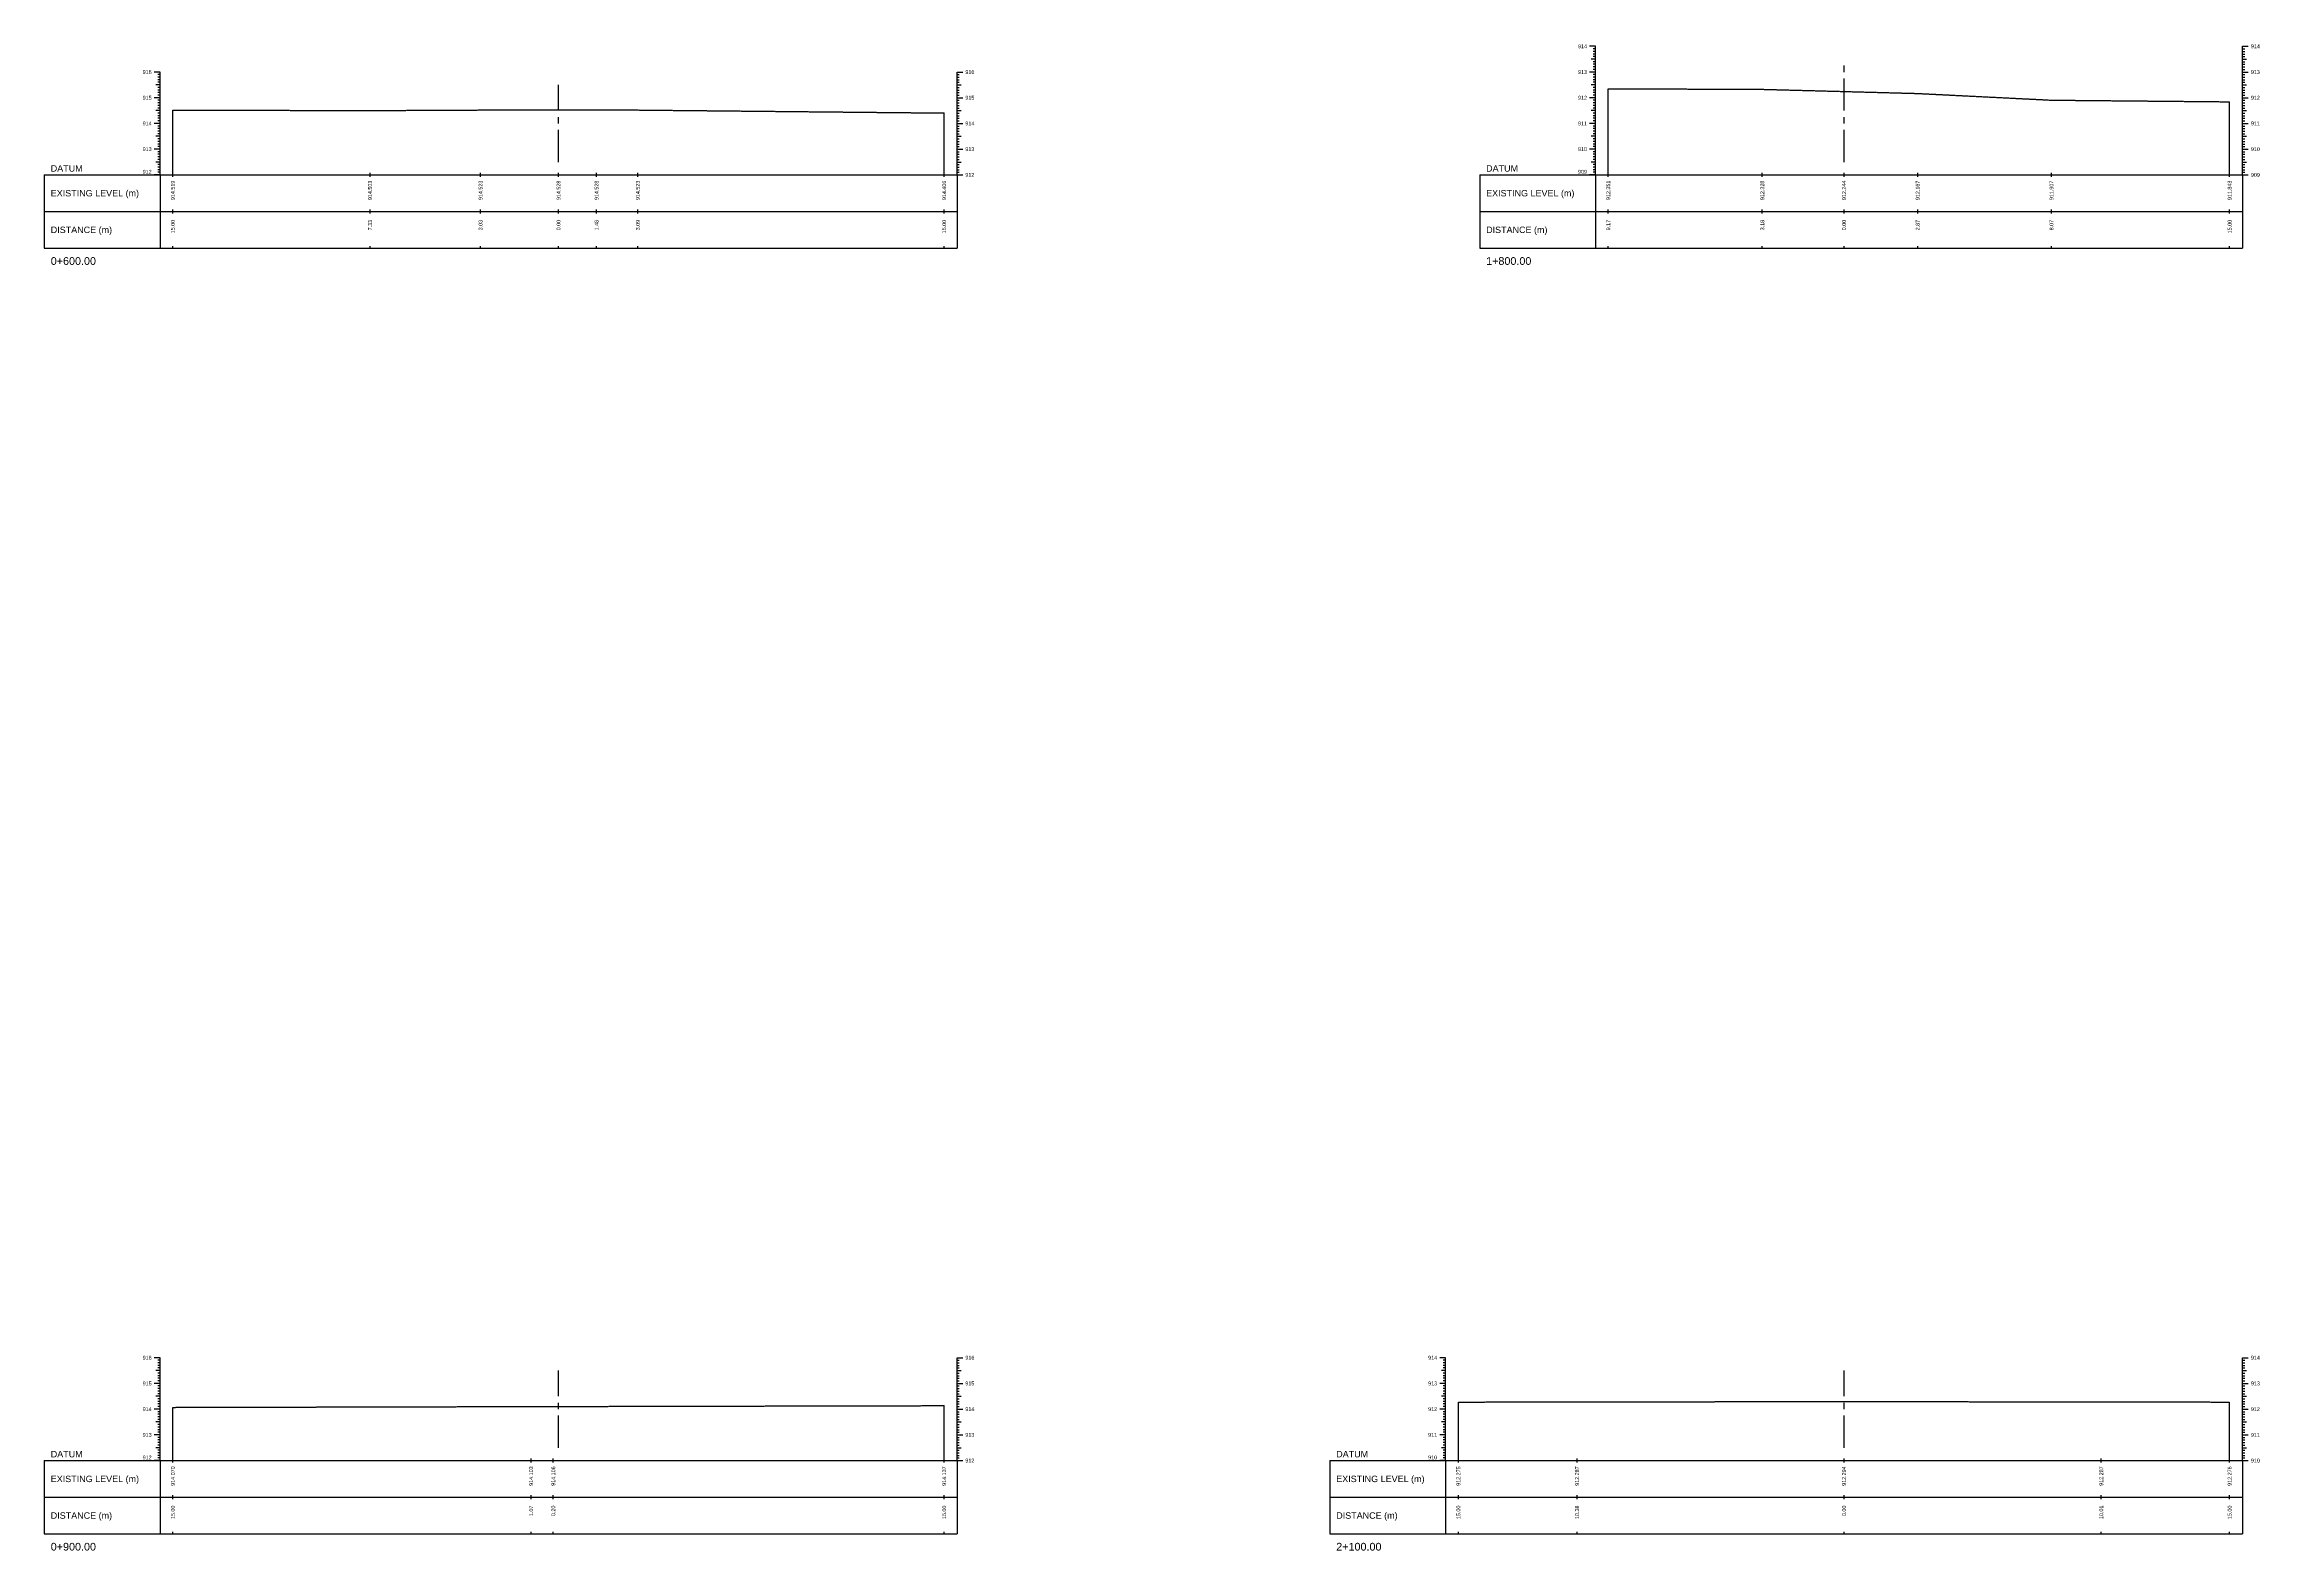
# Model space of a CAD drawing. Header units: millimetres. Extents: x 1478788 to 1486142, y 824439 to 831516.
# Drawn here: x 1483470 to 1484332, y 829940 to 830526 of the extents above; entities that cross this region are included whole.
import ezdxf
from ezdxf.enums import TextEntityAlignment as Align

# ---------------------------------------------------------------- set-up
doc = ezdxf.new("R2010")
doc.units = ezdxf.units.MM
doc.linetypes.add('CENTER', pattern=[2, 1.25, -0.25, 0.25, -0.25])
doc.linetypes.add('HIDDEN', pattern=[0.375, 0.25, -0.125])
for name, color, linetype in [('CL', 6, 'CENTER'), ('CS_Drawing', 7, 'Continuous'), ('GL', 3, 'HIDDEN')]:
    doc.layers.add(name, color=color, linetype=linetype)
doc.styles.get("Standard").update_dxf_attribs({"font": 'arial.ttf'})

msp = doc.modelspace()

# ---------------------------------------------------------------- linework, layer by layer
at = {"layer": 'CL', "ltscale": 10}
for p, q in [((1484170.16, 830480.52), (1484170.16, 830520.52)), ((1483670.16, 830480.52), (1483670.16, 830510.52)), ((1483670.16, 829980.52), (1483670.16, 830010.52)), ((1484170.16, 829980.52), (1484170.16, 830010.52))]:
    msp.add_line(p, q, dxfattribs=at)
at = {"layer": 'CS_Drawing'}
for p, q in [((1484073.46, 830525.52), (1484071.21, 830525.52)), ((1484073.46, 830525.52), (1484071.88, 830525.52)), ((1484073.46, 830520.52), (1484071.88, 830520.52)), ((1484073.46, 830525.52), (1484072.56, 830525.52)), ((1484073.46, 830524.52), (1484072.56, 830524.52)), ((1484073.46, 830523.52), (1484072.56, 830523.52)), ((1484073.46, 830522.52), (1484072.56, 830522.52)), ((1484073.46, 830521.52), (1484072.56, 830521.52)), ((1484073.46, 830520.52), (1484072.56, 830520.52)), ((1484073.46, 830519.52), (1484072.56, 830519.52)), ((1484073.46, 830518.52), (1484072.56, 830518.52)), ((1484073.46, 830517.52), (1484072.56, 830517.52)), ((1484073.46, 830475.52), (1484073.46, 830525.52)), ((1484325.16, 830525.52), (1484327.41, 830525.52)), ((1484325.16, 830525.52), (1484326.73, 830525.52)), ((1484325.16, 830525.52), (1484326.06, 830525.52)), ((1484325.16, 830475.52), (1484325.16, 830525.52)), ((1484325.16, 830524.52), (1484326.06, 830524.52)), ((1484325.16, 830523.52), (1484326.06, 830523.52)), ((1484325.16, 830522.52), (1484326.06, 830522.52)), ((1484325.16, 830521.52), (1484326.06, 830521.52)), ((1484325.16, 830520.52), (1484326.73, 830520.52)), ((1484325.16, 830520.52), (1484326.06, 830520.52)), ((1484325.16, 830519.52), (1484326.06, 830519.52)), ((1484325.16, 830518.52), (1484326.06, 830518.52)), ((1484325.16, 830517.52), (1484326.06, 830517.52)), ((1483515.16, 830515.52), (1483512.91, 830515.52)), ((1483515.16, 830515.52), (1483513.58, 830515.52)), ((1483515.16, 830510.52), (1483513.58, 830510.52)), ((1483515.16, 830514.52), (1483514.26, 830514.52)), ((1483515.16, 830513.52), (1483514.26, 830513.52)), ((1483515.16, 830512.52), (1483514.26, 830512.52)), ((1483515.16, 830511.52), (1483514.26, 830511.52)), ((1483515.16, 830510.52), (1483514.26, 830510.52)), ((1483515.16, 830509.52), (1483514.26, 830509.52)), ((1483515.16, 830475.52), (1483515.16, 830515.52)), ((1483825.16, 830515.52), (1483827.41, 830515.52)), ((1483825.16, 830515.52), (1483826.73, 830515.52)), ((1483825.16, 830475.52), (1483825.16, 830515.52)), ((1483825.16, 830514.52), (1483826.06, 830514.52)), ((1483825.16, 830513.52), (1483826.06, 830513.52)), ((1483825.16, 830512.52), (1483826.06, 830512.52)), ((1483825.16, 830511.52), (1483826.06, 830511.52)), ((1483825.16, 830510.52), (1483826.73, 830510.52)), ((1483825.16, 830510.52), (1483826.06, 830510.52)), ((1483825.16, 830509.52), (1483826.06, 830509.52)), ((1484073.46, 830515.52), (1484071.21, 830515.52)), ((1484073.46, 830515.52), (1484071.88, 830515.52)), ((1484073.46, 830510.52), (1484071.88, 830510.52)), ((1484073.46, 830516.52), (1484072.56, 830516.52)), ((1484073.46, 830515.52), (1484072.56, 830515.52)), ((1484073.46, 830514.52), (1484072.56, 830514.52)), ((1484073.46, 830513.52), (1484072.56, 830513.52)), ((1484073.46, 830512.52), (1484072.56, 830512.52)), ((1484073.46, 830511.52), (1484072.56, 830511.52)), ((1484073.46, 830510.52), (1484072.56, 830510.52)), ((1484073.46, 830509.52), (1484072.56, 830509.52)), ((1484078.46, 830475.52), (1484078.46, 830509.03)), ((1484325.16, 830516.52), (1484326.06, 830516.52)), ((1484325.16, 830515.52), (1484327.41, 830515.52)), ((1484325.16, 830515.52), (1484326.73, 830515.52)), ((1484325.16, 830515.52), (1484326.06, 830515.52)), ((1484325.16, 830514.52), (1484326.06, 830514.52)), ((1484325.16, 830513.52), (1484326.06, 830513.52)), ((1484325.16, 830512.52), (1484326.06, 830512.52)), ((1484325.16, 830511.52), (1484326.06, 830511.52)), ((1484325.16, 830510.52), (1484326.73, 830510.52)), ((1484325.16, 830510.52), (1484326.06, 830510.52)), ((1484325.16, 830509.52), (1484326.06, 830509.52)), ((1483515.16, 830505.52), (1483512.91, 830505.52)), ((1483515.16, 830505.52), (1483513.58, 830505.52)), ((1483515.16, 830500.52), (1483513.58, 830500.52)), ((1483515.16, 830508.52), (1483514.26, 830508.52)), ((1483515.16, 830507.52), (1483514.26, 830507.52)), ((1483515.16, 830506.52), (1483514.26, 830506.52)), ((1483515.16, 830505.52), (1483514.26, 830505.52)), ((1483515.16, 830504.52), (1483514.26, 830504.52)), ((1483515.16, 830503.52), (1483514.26, 830503.52)), ((1483515.16, 830502.52), (1483514.26, 830502.52)), ((1483515.16, 830501.52), (1483514.26, 830501.52)), ((1483515.16, 830500.52), (1483514.26, 830500.52)), ((1483520.16, 830475.52), (1483520.16, 830500.71)), ((1483825.16, 830508.52), (1483826.06, 830508.52)), ((1483825.16, 830507.52), (1483826.06, 830507.52)), ((1483825.16, 830506.52), (1483826.06, 830506.52)), ((1483825.16, 830505.52), (1483827.41, 830505.52)), ((1483825.16, 830505.52), (1483826.73, 830505.52)), ((1483825.16, 830505.52), (1483826.06, 830505.52)), ((1483825.16, 830504.52), (1483826.06, 830504.52)), ((1483825.16, 830503.52), (1483826.06, 830503.52)), ((1483825.16, 830502.52), (1483826.06, 830502.52)), ((1483825.16, 830501.52), (1483826.06, 830501.52)), ((1483825.16, 830500.52), (1483826.73, 830500.52)), ((1483825.16, 830500.52), (1483826.06, 830500.52)), ((1484073.46, 830505.52), (1484071.21, 830505.52)), ((1484073.46, 830505.52), (1484071.88, 830505.52)), ((1484073.46, 830500.52), (1484071.88, 830500.52)), ((1484073.46, 830508.52), (1484072.56, 830508.52)), ((1484073.46, 830507.52), (1484072.56, 830507.52)), ((1484073.46, 830506.52), (1484072.56, 830506.52)), ((1484073.46, 830505.52), (1484072.56, 830505.52)), ((1484073.46, 830504.52), (1484072.56, 830504.52)), ((1484073.46, 830503.52), (1484072.56, 830503.52)), ((1484073.46, 830502.52), (1484072.56, 830502.52)), ((1484073.46, 830501.52), (1484072.56, 830501.52)), ((1484073.46, 830500.52), (1484072.56, 830500.52)), ((1484320.16, 830475.52), (1484320.16, 830503.95)), ((1484325.16, 830508.52), (1484326.06, 830508.52)), ((1484325.16, 830507.52), (1484326.06, 830507.52)), ((1484325.16, 830506.52), (1484326.06, 830506.52)), ((1484325.16, 830505.52), (1484327.41, 830505.52)), ((1484325.16, 830505.52), (1484326.73, 830505.52)), ((1484325.16, 830505.52), (1484326.06, 830505.52)), ((1484325.16, 830504.52), (1484326.06, 830504.52)), ((1484325.16, 830503.52), (1484326.06, 830503.52)), ((1484325.16, 830502.52), (1484326.06, 830502.52)), ((1484325.16, 830501.52), (1484326.06, 830501.52)), ((1484325.16, 830500.52), (1484326.73, 830500.52)), ((1484325.16, 830500.52), (1484326.06, 830500.52)), ((1483515.16, 830495.52), (1483512.91, 830495.52)), ((1483515.16, 830495.52), (1483513.58, 830495.52)), ((1483515.16, 830499.52), (1483514.26, 830499.52)), ((1483515.16, 830498.52), (1483514.26, 830498.52)), ((1483515.16, 830497.52), (1483514.26, 830497.52)), ((1483515.16, 830496.52), (1483514.26, 830496.52)), ((1483515.16, 830495.52), (1483514.26, 830495.52)), ((1483515.16, 830494.52), (1483514.26, 830494.52)), ((1483515.16, 830493.52), (1483514.26, 830493.52)), ((1483515.16, 830492.52), (1483514.26, 830492.52)), ((1483515.16, 830491.52), (1483514.26, 830491.52)), ((1483820.16, 830475.52), (1483820.16, 830499.58)), ((1483825.16, 830499.52), (1483826.06, 830499.52)), ((1483825.16, 830498.52), (1483826.06, 830498.52)), ((1483825.16, 830497.52), (1483826.06, 830497.52)), ((1483825.16, 830496.52), (1483826.06, 830496.52)), ((1483825.16, 830495.52), (1483827.41, 830495.52)), ((1483825.16, 830495.52), (1483826.73, 830495.52)), ((1483825.16, 830495.52), (1483826.06, 830495.52)), ((1483825.16, 830494.52), (1483826.06, 830494.52)), ((1483825.16, 830493.52), (1483826.06, 830493.52)), ((1483825.16, 830492.52), (1483826.06, 830492.52)), ((1483825.16, 830491.52), (1483826.06, 830491.52)), ((1484073.46, 830495.52), (1484071.21, 830495.52)), ((1484073.46, 830495.52), (1484071.88, 830495.52)), ((1484073.46, 830499.52), (1484072.56, 830499.52)), ((1484073.46, 830498.52), (1484072.56, 830498.52)), ((1484073.46, 830497.52), (1484072.56, 830497.52)), ((1484073.46, 830496.52), (1484072.56, 830496.52)), ((1484073.46, 830495.52), (1484072.56, 830495.52)), ((1484073.46, 830494.52), (1484072.56, 830494.52)), ((1484073.46, 830493.52), (1484072.56, 830493.52)), ((1484073.46, 830492.52), (1484072.56, 830492.52)), ((1484073.46, 830491.52), (1484072.56, 830491.52)), ((1484325.16, 830499.52), (1484326.06, 830499.52)), ((1484325.16, 830498.52), (1484326.06, 830498.52)), ((1484325.16, 830497.52), (1484326.06, 830497.52)), ((1484325.16, 830496.52), (1484326.06, 830496.52)), ((1484325.16, 830495.52), (1484327.41, 830495.52)), ((1484325.16, 830495.52), (1484326.73, 830495.52)), ((1484325.16, 830495.52), (1484326.06, 830495.52)), ((1484325.16, 830494.52), (1484326.06, 830494.52)), ((1484325.16, 830493.52), (1484326.06, 830493.52)), ((1484325.16, 830492.52), (1484326.06, 830492.52)), ((1484325.16, 830491.52), (1484326.06, 830491.52)), ((1483515.16, 830485.52), (1483512.91, 830485.52)), ((1483515.16, 830490.52), (1483513.58, 830490.52)), ((1483515.16, 830485.52), (1483513.58, 830485.52)), ((1483515.16, 830490.52), (1483514.26, 830490.52)), ((1483515.16, 830489.52), (1483514.26, 830489.52)), ((1483515.16, 830488.52), (1483514.26, 830488.52)), ((1483515.16, 830487.52), (1483514.26, 830487.52)), ((1483515.16, 830486.52), (1483514.26, 830486.52)), ((1483515.16, 830485.52), (1483514.26, 830485.52)), ((1483515.16, 830484.52), (1483514.26, 830484.52)), ((1483515.16, 830483.52), (1483514.26, 830483.52)), ((1483825.16, 830490.52), (1483826.73, 830490.52)), ((1483825.16, 830490.52), (1483826.06, 830490.52)), ((1483825.16, 830489.52), (1483826.06, 830489.52)), ((1483825.16, 830488.52), (1483826.06, 830488.52)), ((1483825.16, 830487.52), (1483826.06, 830487.52)), ((1483825.16, 830486.52), (1483826.06, 830486.52)), ((1483825.16, 830485.52), (1483827.41, 830485.52)), ((1483825.16, 830485.52), (1483826.73, 830485.52)), ((1483825.16, 830485.52), (1483826.06, 830485.52)), ((1483825.16, 830484.52), (1483826.06, 830484.52)), ((1483825.16, 830483.52), (1483826.06, 830483.52)), ((1484073.46, 830485.52), (1484071.21, 830485.52)), ((1484073.46, 830490.52), (1484071.88, 830490.52)), ((1484073.46, 830485.52), (1484071.88, 830485.52)), ((1484073.46, 830490.52), (1484072.56, 830490.52)), ((1484073.46, 830489.52), (1484072.56, 830489.52)), ((1484073.46, 830488.52), (1484072.56, 830488.52)), ((1484073.46, 830487.52), (1484072.56, 830487.52)), ((1484073.46, 830486.52), (1484072.56, 830486.52)), ((1484073.46, 830485.52), (1484072.56, 830485.52)), ((1484073.46, 830484.52), (1484072.56, 830484.52)), ((1484073.46, 830483.52), (1484072.56, 830483.52)), ((1484325.16, 830490.52), (1484326.73, 830490.52)), ((1484325.16, 830490.52), (1484326.06, 830490.52)), ((1484325.16, 830489.52), (1484326.06, 830489.52)), ((1484325.16, 830488.52), (1484326.06, 830488.52)), ((1484325.16, 830487.52), (1484326.06, 830487.52)), ((1484325.16, 830486.52), (1484326.06, 830486.52)), ((1484325.16, 830485.52), (1484327.41, 830485.52)), ((1484325.16, 830485.52), (1484326.73, 830485.52)), ((1484325.16, 830485.52), (1484326.06, 830485.52)), ((1484325.16, 830484.52), (1484326.06, 830484.52)), ((1484325.16, 830483.52), (1484326.06, 830483.52)), ((1483470.16, 830475.52), (1483515.16, 830475.52)), ((1483470.16, 830475.52), (1483470.16, 830447.02)), ((1483515.16, 830475.52), (1483512.91, 830475.52)), ((1483515.16, 830480.52), (1483513.58, 830480.52)), ((1483515.16, 830475.52), (1483513.58, 830475.52)), ((1483515.16, 830482.52), (1483514.26, 830482.52)), ((1483515.16, 830481.52), (1483514.26, 830481.52)), ((1483515.16, 830480.52), (1483514.26, 830480.52)), ((1483515.16, 830479.52), (1483514.26, 830479.52)), ((1483515.16, 830478.52), (1483514.26, 830478.52)), ((1483515.16, 830477.52), (1483514.26, 830477.52)), ((1483515.16, 830476.52), (1483514.26, 830476.52)), ((1483515.16, 830475.52), (1483514.26, 830475.52)), ((1483515.16, 830475.52), (1483825.16, 830475.52)), ((1483515.16, 830475.52), (1483515.16, 830447.02)), ((1483520.16, 830474.77), (1483520.16, 830476.27)), ((1483596.86, 830474.77), (1483596.86, 830476.27)), ((1483639.84, 830474.77), (1483639.84, 830476.27)), ((1483670.16, 830474.77), (1483670.16, 830476.27)), ((1483684.96, 830474.77), (1483684.96, 830476.27)), ((1483701.01, 830474.77), (1483701.01, 830476.27)), ((1483820.16, 830474.77), (1483820.16, 830476.27)), ((1483825.16, 830482.52), (1483826.06, 830482.52)), ((1483825.16, 830481.52), (1483826.06, 830481.52)), ((1483825.16, 830480.52), (1483826.73, 830480.52)), ((1483825.16, 830480.52), (1483826.06, 830480.52)), ((1483825.16, 830479.52), (1483826.06, 830479.52)), ((1483825.16, 830478.52), (1483826.06, 830478.52)), ((1483825.16, 830477.52), (1483826.06, 830477.52)), ((1483825.16, 830476.52), (1483826.06, 830476.52)), ((1483825.16, 830475.52), (1483827.41, 830475.52)), ((1483825.16, 830475.52), (1483826.73, 830475.52)), ((1483825.16, 830475.52), (1483826.06, 830475.52)), ((1483825.16, 830475.52), (1483825.16, 830447.02)), ((1484028.46, 830475.52), (1484073.46, 830475.52)), ((1484028.46, 830475.52), (1484028.46, 830447.02)), ((1484073.46, 830475.52), (1484071.21, 830475.52)), ((1484073.46, 830480.52), (1484071.88, 830480.52)), ((1484073.46, 830475.52), (1484071.88, 830475.52)), ((1484073.46, 830482.52), (1484072.56, 830482.52)), ((1484073.46, 830481.52), (1484072.56, 830481.52)), ((1484073.46, 830480.52), (1484072.56, 830480.52)), ((1484073.46, 830479.52), (1484072.56, 830479.52)), ((1484073.46, 830478.52), (1484072.56, 830478.52)), ((1484073.46, 830477.52), (1484072.56, 830477.52)), ((1484073.46, 830476.52), (1484072.56, 830476.52)), ((1484073.46, 830475.52), (1484072.56, 830475.52)), ((1484073.46, 830475.52), (1484325.16, 830475.52)), ((1484073.46, 830475.52), (1484073.46, 830447.02)), ((1484078.46, 830474.77), (1484078.46, 830476.27)), ((1484138.38, 830474.77), (1484138.38, 830476.27)), ((1484170.16, 830474.77), (1484170.16, 830476.27)), ((1484198.82, 830474.77), (1484198.82, 830476.27)), ((1484250.86, 830474.77), (1484250.86, 830476.27)), ((1484320.16, 830474.77), (1484320.16, 830476.27)), ((1484325.16, 830482.52), (1484326.06, 830482.52)), ((1484325.16, 830481.52), (1484326.06, 830481.52)), ((1484325.16, 830480.52), (1484326.73, 830480.52)), ((1484325.16, 830480.52), (1484326.06, 830480.52)), ((1484325.16, 830479.52), (1484326.06, 830479.52)), ((1484325.16, 830478.52), (1484326.06, 830478.52)), ((1484325.16, 830477.52), (1484326.06, 830477.52)), ((1484325.16, 830476.52), (1484326.06, 830476.52)), ((1484325.16, 830475.52), (1484327.41, 830475.52)), ((1484325.16, 830475.52), (1484326.73, 830475.52)), ((1484325.16, 830475.52), (1484326.06, 830475.52)), ((1484325.16, 830475.52), (1484325.16, 830447.02)), ((1483470.16, 830461.27), (1483515.16, 830461.27)), ((1483515.16, 830461.27), (1483825.16, 830461.27)), ((1483515.16, 830461.27), (1483825.16, 830461.27)), ((1483520.16, 830460.52), (1483520.16, 830462.02)), ((1483596.86, 830460.52), (1483596.86, 830462.02)), ((1483639.84, 830460.52), (1483639.84, 830462.02)), ((1483670.16, 830460.52), (1483670.16, 830462.02)), ((1483684.96, 830460.52), (1483684.96, 830462.02)), ((1483701.01, 830460.52), (1483701.01, 830462.02)), ((1483820.16, 830460.52), (1483820.16, 830462.02)), ((1484028.46, 830461.27), (1484073.46, 830461.27)), ((1484073.46, 830461.27), (1484325.16, 830461.27)), ((1484073.46, 830461.27), (1484325.16, 830461.27)), ((1484078.46, 830460.52), (1484078.46, 830462.02)), ((1484138.38, 830460.52), (1484138.38, 830462.02)), ((1484170.16, 830460.52), (1484170.16, 830462.02)), ((1484198.82, 830460.52), (1484198.82, 830462.02)), ((1484250.86, 830460.52), (1484250.86, 830462.02)), ((1484320.16, 830460.52), (1484320.16, 830462.02)), ((1483470.16, 830447.02), (1483515.16, 830447.02)), ((1483515.16, 830447.02), (1483825.16, 830447.02)), ((1483520.16, 830447.02), (1483520.16, 830447.77)), ((1483596.86, 830447.02), (1483596.86, 830447.77)), ((1483639.84, 830447.02), (1483639.84, 830447.77)), ((1483670.16, 830447.02), (1483670.16, 830447.77)), ((1483684.96, 830447.02), (1483684.96, 830447.77)), ((1483701.01, 830447.02), (1483701.01, 830447.77)), ((1483820.16, 830447.02), (1483820.16, 830447.77)), ((1484028.46, 830447.02), (1484073.46, 830447.02)), ((1484073.46, 830447.02), (1484325.16, 830447.02)), ((1484078.46, 830447.02), (1484078.46, 830447.77)), ((1484138.38, 830447.02), (1484138.38, 830447.77)), ((1484170.16, 830447.02), (1484170.16, 830447.77)), ((1484198.82, 830447.02), (1484198.82, 830447.77)), ((1484250.86, 830447.02), (1484250.86, 830447.77)), ((1484320.16, 830447.02), (1484320.16, 830447.77)), ((1483515.16, 830015.52), (1483512.91, 830015.52)), ((1483515.16, 830015.52), (1483513.58, 830015.52)), ((1483515.16, 830010.52), (1483513.58, 830010.52)), ((1483515.16, 830014.52), (1483514.26, 830014.52)), ((1483515.16, 830013.52), (1483514.26, 830013.52)), ((1483515.16, 830012.52), (1483514.26, 830012.52)), ((1483515.16, 830011.52), (1483514.26, 830011.52)), ((1483515.16, 830010.52), (1483514.26, 830010.52)), ((1483515.16, 830009.52), (1483514.26, 830009.52)), ((1483515.16, 829975.52), (1483515.16, 830015.52)), ((1483825.16, 830015.52), (1483827.41, 830015.52)), ((1483825.16, 830015.52), (1483826.73, 830015.52)), ((1483825.16, 829975.52), (1483825.16, 830015.52)), ((1483825.16, 830014.52), (1483826.06, 830014.52)), ((1483825.16, 830013.52), (1483826.06, 830013.52)), ((1483825.16, 830012.52), (1483826.06, 830012.52)), ((1483825.16, 830011.52), (1483826.06, 830011.52)), ((1483825.16, 830010.52), (1483826.73, 830010.52)), ((1483825.16, 830010.52), (1483826.06, 830010.52)), ((1483825.16, 830009.52), (1483826.06, 830009.52)), ((1484015.16, 830015.52), (1484012.91, 830015.52)), ((1484015.16, 830015.52), (1484013.58, 830015.52)), ((1484015.16, 830010.52), (1484013.58, 830010.52)), ((1484015.16, 830014.52), (1484014.26, 830014.52)), ((1484015.16, 830013.52), (1484014.26, 830013.52)), ((1484015.16, 830012.52), (1484014.26, 830012.52)), ((1484015.16, 830011.52), (1484014.26, 830011.52)), ((1484015.16, 830010.52), (1484014.26, 830010.52)), ((1484015.16, 830009.52), (1484014.26, 830009.52)), ((1484015.16, 829975.52), (1484015.16, 830015.52)), ((1484325.16, 830015.52), (1484327.41, 830015.52)), ((1484325.16, 830015.52), (1484326.73, 830015.52)), ((1484325.16, 829975.52), (1484325.16, 830015.52)), ((1484325.16, 830014.52), (1484326.06, 830014.52)), ((1484325.16, 830013.52), (1484326.06, 830013.52)), ((1484325.16, 830012.52), (1484326.06, 830012.52)), ((1484325.16, 830011.52), (1484326.06, 830011.52)), ((1484325.16, 830010.52), (1484326.73, 830010.52)), ((1484325.16, 830010.52), (1484326.06, 830010.52)), ((1484325.16, 830009.52), (1484326.06, 830009.52)), ((1483515.16, 830005.52), (1483512.91, 830005.52)), ((1483515.16, 830005.52), (1483513.58, 830005.52)), ((1483515.16, 830000.52), (1483513.58, 830000.52)), ((1483515.16, 830008.52), (1483514.26, 830008.52)), ((1483515.16, 830007.52), (1483514.26, 830007.52)), ((1483515.16, 830006.52), (1483514.26, 830006.52)), ((1483515.16, 830005.52), (1483514.26, 830005.52)), ((1483515.16, 830004.52), (1483514.26, 830004.52)), ((1483515.16, 830003.52), (1483514.26, 830003.52)), ((1483515.16, 830002.52), (1483514.26, 830002.52)), ((1483515.16, 830001.52), (1483514.26, 830001.52)), ((1483515.16, 830000.52), (1483514.26, 830000.52)), ((1483825.16, 830008.52), (1483826.06, 830008.52)), ((1483825.16, 830007.52), (1483826.06, 830007.52)), ((1483825.16, 830006.52), (1483826.06, 830006.52)), ((1483825.16, 830005.52), (1483827.41, 830005.52)), ((1483825.16, 830005.52), (1483826.73, 830005.52)), ((1483825.16, 830005.52), (1483826.06, 830005.52)), ((1483825.16, 830004.52), (1483826.06, 830004.52)), ((1483825.16, 830003.52), (1483826.06, 830003.52)), ((1483825.16, 830002.52), (1483826.06, 830002.52)), ((1483825.16, 830001.52), (1483826.06, 830001.52)), ((1483825.16, 830000.52), (1483826.73, 830000.52)), ((1483825.16, 830000.52), (1483826.06, 830000.52)), ((1484015.16, 830005.52), (1484012.91, 830005.52)), ((1484015.16, 830005.52), (1484013.58, 830005.52)), ((1484015.16, 830000.52), (1484013.58, 830000.52)), ((1484015.16, 830008.52), (1484014.26, 830008.52)), ((1484015.16, 830007.52), (1484014.26, 830007.52)), ((1484015.16, 830006.52), (1484014.26, 830006.52)), ((1484015.16, 830005.52), (1484014.26, 830005.52)), ((1484015.16, 830004.52), (1484014.26, 830004.52)), ((1484015.16, 830003.52), (1484014.26, 830003.52)), ((1484015.16, 830002.52), (1484014.26, 830002.52)), ((1484015.16, 830001.52), (1484014.26, 830001.52)), ((1484015.16, 830000.52), (1484014.26, 830000.52)), ((1484325.16, 830008.52), (1484326.06, 830008.52)), ((1484325.16, 830007.52), (1484326.06, 830007.52)), ((1484325.16, 830006.52), (1484326.06, 830006.52)), ((1484325.16, 830005.52), (1484327.41, 830005.52)), ((1484325.16, 830005.52), (1484326.73, 830005.52)), ((1484325.16, 830005.52), (1484326.06, 830005.52)), ((1484325.16, 830004.52), (1484326.06, 830004.52)), ((1484325.16, 830003.52), (1484326.06, 830003.52)), ((1484325.16, 830002.52), (1484326.06, 830002.52)), ((1484325.16, 830001.52), (1484326.06, 830001.52)), ((1484325.16, 830000.52), (1484326.73, 830000.52)), ((1484325.16, 830000.52), (1484326.06, 830000.52)), ((1483515.16, 829995.52), (1483512.91, 829995.52)), ((1483515.16, 829995.52), (1483513.58, 829995.52)), ((1483515.16, 829999.52), (1483514.26, 829999.52)), ((1483515.16, 829998.52), (1483514.26, 829998.52)), ((1483515.16, 829997.52), (1483514.26, 829997.52)), ((1483515.16, 829996.52), (1483514.26, 829996.52)), ((1483515.16, 829995.52), (1483514.26, 829995.52)), ((1483515.16, 829994.52), (1483514.26, 829994.52)), ((1483515.16, 829993.52), (1483514.26, 829993.52)), ((1483515.16, 829992.52), (1483514.26, 829992.52)), ((1483520.16, 829975.52), (1483520.16, 829996.22)), ((1483820.16, 829975.52), (1483820.16, 829996.89)), ((1483825.16, 829999.52), (1483826.06, 829999.52)), ((1483825.16, 829998.52), (1483826.06, 829998.52)), ((1483825.16, 829997.52), (1483826.06, 829997.52)), ((1483825.16, 829996.52), (1483826.06, 829996.52)), ((1483825.16, 829995.52), (1483827.41, 829995.52)), ((1483825.16, 829995.52), (1483826.73, 829995.52)), ((1483825.16, 829995.52), (1483826.06, 829995.52)), ((1483825.16, 829994.52), (1483826.06, 829994.52)), ((1483825.16, 829993.52), (1483826.06, 829993.52)), ((1483825.16, 829992.52), (1483826.06, 829992.52)), ((1484015.16, 829995.52), (1484012.91, 829995.52)), ((1484015.16, 829995.52), (1484013.58, 829995.52)), ((1484015.16, 829999.52), (1484014.26, 829999.52)), ((1484015.16, 829998.52), (1484014.26, 829998.52)), ((1484015.16, 829997.52), (1484014.26, 829997.52)), ((1484015.16, 829996.52), (1484014.26, 829996.52)), ((1484015.16, 829995.52), (1484014.26, 829995.52)), ((1484015.16, 829994.52), (1484014.26, 829994.52)), ((1484015.16, 829993.52), (1484014.26, 829993.52)), ((1484015.16, 829992.52), (1484014.26, 829992.52)), ((1484020.16, 829975.52), (1484020.16, 829998.27)), ((1484320.16, 829975.52), (1484320.16, 829998.28)), ((1484325.16, 829999.52), (1484326.06, 829999.52)), ((1484325.16, 829998.52), (1484326.06, 829998.52)), ((1484325.16, 829997.52), (1484326.06, 829997.52)), ((1484325.16, 829996.52), (1484326.06, 829996.52)), ((1484325.16, 829995.52), (1484327.41, 829995.52)), ((1484325.16, 829995.52), (1484326.73, 829995.52)), ((1484325.16, 829995.52), (1484326.06, 829995.52)), ((1484325.16, 829994.52), (1484326.06, 829994.52)), ((1484325.16, 829993.52), (1484326.06, 829993.52)), ((1484325.16, 829992.52), (1484326.06, 829992.52)), ((1483515.16, 829985.52), (1483512.91, 829985.52)), ((1483515.16, 829990.52), (1483513.58, 829990.52)), ((1483515.16, 829985.52), (1483513.58, 829985.52)), ((1483515.16, 829991.52), (1483514.26, 829991.52)), ((1483515.16, 829990.52), (1483514.26, 829990.52)), ((1483515.16, 829989.52), (1483514.26, 829989.52)), ((1483515.16, 829988.52), (1483514.26, 829988.52)), ((1483515.16, 829987.52), (1483514.26, 829987.52)), ((1483515.16, 829986.52), (1483514.26, 829986.52)), ((1483515.16, 829985.52), (1483514.26, 829985.52)), ((1483515.16, 829984.52), (1483514.26, 829984.52)), ((1483515.16, 829983.52), (1483514.26, 829983.52)), ((1483825.16, 829991.52), (1483826.06, 829991.52)), ((1483825.16, 829990.52), (1483826.73, 829990.52)), ((1483825.16, 829990.52), (1483826.06, 829990.52)), ((1483825.16, 829989.52), (1483826.06, 829989.52)), ((1483825.16, 829988.52), (1483826.06, 829988.52)), ((1483825.16, 829987.52), (1483826.06, 829987.52)), ((1483825.16, 829986.52), (1483826.06, 829986.52)), ((1483825.16, 829985.52), (1483827.41, 829985.52)), ((1483825.16, 829985.52), (1483826.73, 829985.52)), ((1483825.16, 829985.52), (1483826.06, 829985.52)), ((1483825.16, 829984.52), (1483826.06, 829984.52)), ((1483825.16, 829983.52), (1483826.06, 829983.52)), ((1484015.16, 829985.52), (1484012.91, 829985.52)), ((1484015.16, 829990.52), (1484013.58, 829990.52)), ((1484015.16, 829985.52), (1484013.58, 829985.52)), ((1484015.16, 829991.52), (1484014.26, 829991.52)), ((1484015.16, 829990.52), (1484014.26, 829990.52)), ((1484015.16, 829989.52), (1484014.26, 829989.52)), ((1484015.16, 829988.52), (1484014.26, 829988.52)), ((1484015.16, 829987.52), (1484014.26, 829987.52)), ((1484015.16, 829986.52), (1484014.26, 829986.52)), ((1484015.16, 829985.52), (1484014.26, 829985.52)), ((1484015.16, 829984.52), (1484014.26, 829984.52)), ((1484015.16, 829983.52), (1484014.26, 829983.52)), ((1484325.16, 829991.52), (1484326.06, 829991.52)), ((1484325.16, 829990.52), (1484326.73, 829990.52)), ((1484325.16, 829990.52), (1484326.06, 829990.52)), ((1484325.16, 829989.52), (1484326.06, 829989.52)), ((1484325.16, 829988.52), (1484326.06, 829988.52)), ((1484325.16, 829987.52), (1484326.06, 829987.52)), ((1484325.16, 829986.52), (1484326.06, 829986.52)), ((1484325.16, 829985.52), (1484327.41, 829985.52)), ((1484325.16, 829985.52), (1484326.73, 829985.52)), ((1484325.16, 829985.52), (1484326.06, 829985.52)), ((1484325.16, 829984.52), (1484326.06, 829984.52)), ((1484325.16, 829983.52), (1484326.06, 829983.52)), ((1483470.16, 829975.52), (1483515.16, 829975.52)), ((1483470.16, 829975.52), (1483470.16, 829947.02)), ((1483515.16, 829975.52), (1483512.91, 829975.52)), ((1483515.16, 829980.52), (1483513.58, 829980.52)), ((1483515.16, 829975.52), (1483513.58, 829975.52)), ((1483515.16, 829982.52), (1483514.26, 829982.52)), ((1483515.16, 829981.52), (1483514.26, 829981.52)), ((1483515.16, 829980.52), (1483514.26, 829980.52)), ((1483515.16, 829979.52), (1483514.26, 829979.52)), ((1483515.16, 829978.52), (1483514.26, 829978.52)), ((1483515.16, 829977.52), (1483514.26, 829977.52)), ((1483515.16, 829976.52), (1483514.26, 829976.52)), ((1483515.16, 829975.52), (1483514.26, 829975.52)), ((1483515.16, 829975.52), (1483825.16, 829975.52)), ((1483515.16, 829975.52), (1483515.16, 829947.02)), ((1483520.16, 829974.77), (1483520.16, 829976.27)), ((1483659.5, 829974.77), (1483659.5, 829976.27)), ((1483668.13, 829974.77), (1483668.13, 829976.27)), ((1483820.16, 829974.77), (1483820.16, 829976.27)), ((1483825.16, 829982.52), (1483826.06, 829982.52)), ((1483825.16, 829981.52), (1483826.06, 829981.52)), ((1483825.16, 829980.52), (1483826.73, 829980.52)), ((1483825.16, 829980.52), (1483826.06, 829980.52)), ((1483825.16, 829979.52), (1483826.06, 829979.52)), ((1483825.16, 829978.52), (1483826.06, 829978.52)), ((1483825.16, 829977.52), (1483826.06, 829977.52)), ((1483825.16, 829976.52), (1483826.06, 829976.52)), ((1483825.16, 829975.52), (1483827.41, 829975.52)), ((1483825.16, 829975.52), (1483826.73, 829975.52)), ((1483825.16, 829975.52), (1483826.06, 829975.52)), ((1483825.16, 829975.52), (1483825.16, 829947.02)), ((1483970.16, 829975.52), (1484015.16, 829975.52)), ((1483970.16, 829975.52), (1483970.16, 829947.02)), ((1484015.16, 829975.52), (1484012.91, 829975.52)), ((1484015.16, 829980.52), (1484013.58, 829980.52)), ((1484015.16, 829975.52), (1484013.58, 829975.52)), ((1484015.16, 829982.52), (1484014.26, 829982.52)), ((1484015.16, 829981.52), (1484014.26, 829981.52)), ((1484015.16, 829980.52), (1484014.26, 829980.52)), ((1484015.16, 829979.52), (1484014.26, 829979.52)), ((1484015.16, 829978.52), (1484014.26, 829978.52)), ((1484015.16, 829977.52), (1484014.26, 829977.52)), ((1484015.16, 829976.52), (1484014.26, 829976.52)), ((1484015.16, 829975.52), (1484014.26, 829975.52)), ((1484015.16, 829975.52), (1484325.16, 829975.52)), ((1484015.16, 829975.52), (1484015.16, 829947.02)), ((1484020.16, 829974.77), (1484020.16, 829976.27)), ((1484066.34, 829974.77), (1484066.34, 829976.27)), ((1484170.16, 829974.77), (1484170.16, 829976.27)), ((1484270.22, 829974.77), (1484270.22, 829976.27)), ((1484320.16, 829974.77), (1484320.16, 829976.27)), ((1484325.16, 829982.52), (1484326.06, 829982.52)), ((1484325.16, 829981.52), (1484326.06, 829981.52)), ((1484325.16, 829980.52), (1484326.73, 829980.52)), ((1484325.16, 829980.52), (1484326.06, 829980.52)), ((1484325.16, 829979.52), (1484326.06, 829979.52)), ((1484325.16, 829978.52), (1484326.06, 829978.52)), ((1484325.16, 829977.52), (1484326.06, 829977.52)), ((1484325.16, 829976.52), (1484326.06, 829976.52)), ((1484325.16, 829975.52), (1484327.41, 829975.52)), ((1484325.16, 829975.52), (1484326.73, 829975.52)), ((1484325.16, 829975.52), (1484326.06, 829975.52)), ((1484325.16, 829975.52), (1484325.16, 829947.02)), ((1483470.16, 829961.27), (1483515.16, 829961.27)), ((1483515.16, 829961.27), (1483825.16, 829961.27)), ((1483515.16, 829961.27), (1483825.16, 829961.27)), ((1483520.16, 829960.52), (1483520.16, 829962.02)), ((1483659.5, 829960.52), (1483659.5, 829962.02)), ((1483668.13, 829960.52), (1483668.13, 829962.02)), ((1483820.16, 829960.52), (1483820.16, 829962.02)), ((1483970.16, 829961.27), (1484015.16, 829961.27)), ((1484015.16, 829961.27), (1484325.16, 829961.27)), ((1484015.16, 829961.27), (1484325.16, 829961.27)), ((1484020.16, 829960.52), (1484020.16, 829962.02)), ((1484066.34, 829960.52), (1484066.34, 829962.02)), ((1484170.16, 829960.52), (1484170.16, 829962.02)), ((1484270.22, 829960.52), (1484270.22, 829962.02)), ((1484320.16, 829960.52), (1484320.16, 829962.02)), ((1483470.16, 829947.02), (1483515.16, 829947.02)), ((1483515.16, 829947.02), (1483825.16, 829947.02)), ((1483520.16, 829947.02), (1483520.16, 829947.77)), ((1483659.5, 829947.02), (1483659.5, 829947.77)), ((1483668.13, 829947.02), (1483668.13, 829947.77)), ((1483820.16, 829947.02), (1483820.16, 829947.77)), ((1483970.16, 829947.02), (1484015.16, 829947.02)), ((1484015.16, 829947.02), (1484325.16, 829947.02)), ((1484020.16, 829947.02), (1484020.16, 829947.77)), ((1484066.34, 829947.02), (1484066.34, 829947.77)), ((1484170.16, 829947.02), (1484170.16, 829947.77)), ((1484270.22, 829947.02), (1484270.22, 829947.77)), ((1484320.16, 829947.02), (1484320.16, 829947.77))]:
    msp.add_line(p, q, dxfattribs=at)
at = {"layer": 'GL'}
for points in [[(1484078.46, 830509.03), (1484138.38, 830508.8), (1484170.16, 830507.96), (1484198.82, 830507.19), (1484250.86, 830504.59), (1484320.16, 830503.95)], [(1483520.16, 830500.71), (1483596.86, 830500.55), (1483639.84, 830500.75), (1483670.16, 830500.8), (1483684.96, 830500.8), (1483701.01, 830500.75), (1483820.16, 830499.58)], [(1483520.16, 829996.22), (1483659.5, 829996.55), (1483662.47, 829996.57), (1483668.13, 829996.58), (1483670.16, 829996.59), (1483672.35, 829996.59), (1483674.82, 829996.58), (1483820.16, 829996.89)], [(1484020.16, 829998.27), (1484066.34, 829998.39), (1484170.16, 829998.46), (1484270.22, 829998.39), (1484320.16, 829998.28)]]:
    msp.add_lwpolyline(points, dxfattribs=at)

# ---------------------------------------------------------------- texts
at = {"layer": 'CS_Drawing'}
for s, p in [('914', (1484070.21, 830525.52)), ('916', (1483511.91, 830515.52)), ('913', (1484070.21, 830515.52)), ('915', (1483511.91, 830505.52)), ('912', (1484070.21, 830505.52)), ('914', (1483511.91, 830495.52)), ('911', (1484070.21, 830495.52)), ('913', (1483511.91, 830485.52)), ('910', (1484070.21, 830485.52)), ('916', (1483511.91, 830015.52)), ('914', (1484011.91, 830015.52)), ('915', (1483511.91, 830005.52)), ('913', (1484011.91, 830005.52)), ('914', (1483511.91, 829995.52)), ('912', (1484011.91, 829995.52)), ('913', (1483511.91, 829985.52)), ('911', (1484011.91, 829985.52))]:
    msp.add_text(s, height=1.5, dxfattribs=at).set_placement(p, align=Align.MIDDLE_RIGHT)
for s, height, p in [('914', 1.5, (1484328.41, 830525.52)), ('916', 1.5, (1483828.41, 830515.52)), ('913', 1.5, (1484328.41, 830515.52)), ('915', 1.5, (1483828.41, 830505.52)), ('912', 1.5, (1484328.41, 830505.52)), ('914', 1.5, (1483828.41, 830495.52)), ('911', 1.5, (1484328.41, 830495.52)), ('913', 1.5, (1483828.41, 830485.52)), ('910', 1.5, (1484328.41, 830485.52)), ('DATUM', 2.5, (1483472.66, 830478.02)), ('912', 1.5, (1483828.41, 830475.52)), ('912', 1.5, (1483828.41, 830475.52)), ('DATUM', 2.5, (1484030.96, 830478.02)), ('909', 1.5, (1484328.41, 830475.52)), ('909', 1.5, (1484328.41, 830475.52)), ('EXISTING LEVEL (m)', 2.5, (1483472.66, 830468.39)), ('EXISTING LEVEL (m)', 2.5, (1484030.96, 830468.39)), ('DISTANCE (m)', 2.5, (1483472.66, 830454.14)), ('DISTANCE (m)', 2.5, (1484030.96, 830454.14)), ('0+600.00', 3, (1483472.66, 830442.02)), ('1+800.00', 3, (1484030.96, 830442.02)), ('916', 1.5, (1483828.41, 830015.52)), ('914', 1.5, (1484328.41, 830015.52)), ('915', 1.5, (1483828.41, 830005.52)), ('913', 1.5, (1484328.41, 830005.52)), ('914', 1.5, (1483828.41, 829995.52)), ('912', 1.5, (1484328.41, 829995.52)), ('913', 1.5, (1483828.41, 829985.52)), ('911', 1.5, (1484328.41, 829985.52)), ('DATUM', 2.5, (1483472.66, 829978.02)), ('912', 1.5, (1483828.41, 829975.52)), ('912', 1.5, (1483828.41, 829975.52)), ('DATUM', 2.5, (1483972.66, 829978.02)), ('910', 1.5, (1484328.41, 829975.52)), ('910', 1.5, (1484328.41, 829975.52)), ('EXISTING LEVEL (m)', 2.5, (1483472.66, 829968.39)), ('EXISTING LEVEL (m)', 2.5, (1483972.66, 829968.39)), ('DISTANCE (m)', 2.5, (1483472.66, 829954.14)), ('DISTANCE (m)', 2.5, (1483972.66, 829954.14)), ('0+900.00', 3, (1483472.66, 829942.02)), ('2+100.00', 3, (1483972.66, 829942.02))]:
    msp.add_text(s, height=height, dxfattribs=at).set_placement(p, align=Align.MIDDLE_LEFT)
for s, p in [('912', (1483511.91, 830475.97)), ('909', (1484070.21, 830475.97)), ('912', (1483511.91, 829975.97)), ('910', (1484011.91, 829975.97))]:
    msp.add_text(s, height=1.5, dxfattribs=at).set_placement(p, align=Align.RIGHT)
for s, p in [('914.519', (1483520.16, 830473.27)), ('914.503', (1483596.86, 830473.27)), ('914.523', (1483639.84, 830473.27)), ('914.528', (1483670.16, 830473.27)), ('914.528', (1483684.96, 830473.27)), ('914.523', (1483701.01, 830473.27)), ('914.406', (1483820.16, 830473.27)), ('912.351', (1484078.46, 830473.27)), ('912.328', (1484138.38, 830473.27)), ('912.244', (1484170.16, 830473.27)), ('912.167', (1484198.82, 830473.27)), ('911.907', (1484250.86, 830473.27)), ('911.843', (1484320.16, 830473.27)), ('15.00', (1483520.16, 830458.02)), ('7.33', (1483596.86, 830458.02)), ('3.03', (1483639.84, 830458.02)), ('0.00', (1483670.16, 830458.02)), ('1.48', (1483684.96, 830458.02)), ('3.09', (1483701.01, 830458.02)), ('15.00', (1483820.16, 830458.02)), ('9.17', (1484078.46, 830458.02)), ('3.18', (1484138.38, 830458.02)), ('0.00', (1484170.16, 830458.02)), ('2.87', (1484198.82, 830458.02)), ('8.07', (1484250.86, 830458.02)), ('15.00', (1484320.16, 830458.02)), ('914.070', (1483520.16, 829973.27)), ('914.103', (1483659.5, 829973.27)), ('914.106', (1483668.13, 829973.27)), ('914.137', (1483820.16, 829973.27)), ('912.275', (1484020.16, 829973.27)), ('912.287', (1484066.34, 829973.27)), ('912.294', (1484170.16, 829973.27)), ('912.287', (1484270.22, 829973.27)), ('912.276', (1484320.16, 829973.27)), ('15.00', (1483520.16, 829958.02)), ('1.07', (1483659.5, 829958.02)), ('0.20', (1483668.13, 829958.02)), ('15.00', (1483820.16, 829958.02)), ('15.00', (1484020.16, 829958.02)), ('10.38', (1484066.34, 829958.02)), ('0.00', (1484170.16, 829958.02)), ('10.01', (1484270.22, 829958.02)), ('15.00', (1484320.16, 829958.02))]:
    msp.add_text(s, height=1.5, rotation=90, dxfattribs=at).set_placement(p, align=Align.MIDDLE_RIGHT)

doc.saveas('drawing.dxf')
